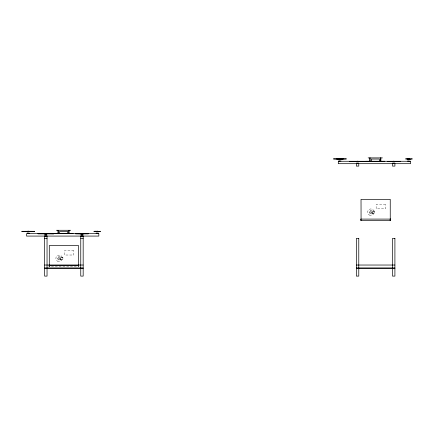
<?xml version="1.0" encoding="UTF-8"?>
<svg xmlns="http://www.w3.org/2000/svg" width="434" height="434" viewBox="0 0 434 434"><rect width="100%" height="100%" fill="white"/><g stroke="black" fill="none" stroke-linecap="round" stroke-linejoin="round"><path stroke-width="0.33" stroke-dasharray="2.17 1.63" d="M372.128 211.271L374.634 211.271M372.128 213.089L374.634 213.089M60.397 257.454L62.903 257.454M60.397 259.266L62.903 259.266M78.825 265.277L78.825 266.644L48.982 266.644L48.982 265.277M78.516 265.277L78.516 266.644M49.346 265.277L49.346 266.644M49.292 265.277L49.292 266.644M57.353 258.268C61.34 265.803 62.078 251.194 57.353 258.268M369.084 212.085C373.077 219.62 373.81 205.011 369.084 212.085M385.533 204.501L376.153 204.501L376.153 208.835L385.533 208.835L385.533 204.501M374.634 211.06L372.128 211.06L372.128 213.289L374.634 213.3L374.634 211.065M73.802 250.678L64.422 250.678L64.422 255.018L73.802 255.018L73.802 250.678M62.903 257.237L60.397 257.237L60.397 259.472L62.903 259.483L62.903 257.248M57.489 261.17A3.25 3.25 0 0 0 62.36 258.36A3.25 3.25 0 0 0 57.489 255.545A3.25 3.25 0 0 0 57.489 261.17M58.557 259.32A1.112 1.112 0 0 0 60.223 258.36A1.112 1.112 0 0 0 58.557 257.4A1.112 1.112 0 0 0 58.557 259.32M58.802 258.903A0.629 0.629 0 0 0 59.74 258.36A0.629 0.629 0 0 0 58.802 257.818A0.629 0.629 0 0 0 58.802 258.903M369.226 214.993A3.25 3.25 0 0 0 374.097 212.177A3.25 3.25 0 0 0 369.226 209.367A3.25 3.25 0 0 0 369.226 214.993M370.294 213.143A1.112 1.112 0 0 0 371.96 212.177A1.112 1.112 0 0 0 370.294 211.217A1.112 1.112 0 0 0 370.294 213.143M370.533 212.72A0.629 0.629 0 0 0 371.477 212.177A0.629 0.629 0 0 0 370.533 211.635A0.629 0.629 0 0 0 370.533 212.72"/><path stroke-width="0.65" d="M339.632 158.915L346.408 158.915L339.41 159.126L343.294 158.915L340.359 158.915M27.901 231.306L34.677 231.306L27.678 231.517L31.563 231.306L28.628 231.306M357.822 161.377L357.497 161.448L365.504 161.432L358.028 161.377M340.223 158.915L333.431 158.915L340.446 159.126M28.492 231.306L21.7 231.306L28.715 231.517L24.83 231.306L27.765 231.306M368.14 157.895L382.435 157.895M339.697 158.725L340.142 158.725M408.741 158.725L409.164 158.725M338.9 159.18L340.94 159.18M407.944 159.18L409.962 159.18M407.814 159.327L410.092 159.327M338.791 159.43L340.05 159.43M338.851 159.49L341.015 159.49M407.824 159.506L408.161 159.506M338.851 160.971L341.015 160.971M407.824 160.954L408.161 160.954M338.791 161.03L339.204 161.03M407.814 161.133L410.092 161.133M357.334 161.188L357.762 161.188M393.519 161.188L393.931 161.188M356.536 161.643L358.56 161.643M392.721 161.643L394.734 161.643M356.482 161.936L358.625 161.936M392.624 161.942L394.826 161.942M356.363 163.499L358.723 163.499M392.624 163.444L394.869 163.455M395.027 163.689L410.564 163.689L410.564 161.28L338.303 161.28L338.303 163.689L394.907 163.689L394.907 166.097L392.499 166.097L392.499 163.689M56.404 230.28L70.704 230.28M27.966 231.116L28.405 231.116M97.004 231.116L97.433 231.116M27.168 231.572L29.208 231.572M96.212 231.572L98.23 231.572M96.082 231.718L98.361 231.718M27.06 231.821L28.036 231.821M28.373 231.821L29.295 231.821L27.12 231.881M96.093 231.897L97.021 231.897M97.417 231.897L98.344 231.897M27.12 233.362L29.284 233.362M28.883 233.421L29.295 233.421M45.603 233.579L46.026 233.579M81.787 233.579L82.2 233.579M96.082 233.525L98.361 233.525M44.816 234.034L46.829 234.034M80.984 234.034L82.997 234.034M44.751 234.327L46.894 234.327M80.892 234.333L83.095 234.333M80.892 235.836L83.095 235.836M44.631 235.89L46.991 235.89M44.805 236.134L46.829 236.134M80.984 236.134L82.997 236.134M44.631 238.488L47.04 238.488M80.762 238.488L83.171 238.488M44.631 265.033L83.171 265.033M356.368 265.033L394.907 265.033M48.982 265.277L78.825 265.277M44.631 267.99L83.171 267.99M356.368 267.99L394.907 267.99M44.631 268.255L83.171 268.255M356.368 268.255L394.907 268.255M339.855 159.099L336.562 158.915L339.496 158.915M357.079 161.377L349.603 161.432L357.616 161.448L357.291 161.377M390.247 220.461L390.247 199.342L361.023 199.342L361.077 220.461M390.193 219.094L390.193 220.461M384.882 161.28L365.694 161.28M380.873 157.895L380.873 161.28M380.309 157.895L380.309 161.28M379.424 161.28L379.424 159.05L371.32 159.05L371.32 161.28M370.218 157.895L370.218 161.28M369.649 157.895L369.649 161.28M358.777 163.689L358.777 166.097L356.368 166.097L356.368 163.689M83.171 236.08L83.171 276.105L80.762 276.105L80.762 236.08M78.516 265.326L78.516 245.525L49.292 245.525L49.292 265.326M73.145 233.671L53.962 233.671M69.142 230.28L69.142 233.671M68.572 230.28L68.572 233.671M67.693 233.671L67.693 231.441L59.588 231.441L59.588 233.671M58.481 230.28L58.481 233.671M57.917 230.28L57.917 233.671M47.04 236.08L47.04 276.105L44.631 276.105L44.631 236.08M81.782 233.845L75.494 233.769L81.782 233.845M97.118 231.382L96.684 231.517L100.569 231.306L97.118 231.382M393.513 161.453L387.226 161.377L393.513 161.453M408.85 158.99L408.416 159.126L412.3 158.915L408.85 158.99M393.98 161.377L393.654 161.448L400.202 161.377L393.98 161.377M82.243 233.769L81.923 233.839L88.471 233.769L82.243 233.769M46.98 233.698L45.95 233.839L53.773 233.823L46.98 233.698M45.348 233.845L37.872 233.769L45.695 233.769L45.348 233.845M340.126 158.985L339.724 158.99L340.12 158.99M407.738 158.844L405.568 158.915L409.452 159.126L407.738 158.844M28.389 231.376L27.988 231.382L28.389 231.382M96.001 231.235L93.836 231.306L97.721 231.517L96.001 231.235M390.557 219.094L360.714 219.094L360.714 220.461L390.557 220.461L390.557 219.094M98.827 233.671L26.566 233.671L26.566 236.08L98.827 236.08L98.827 233.671M358.777 238.374L356.368 238.374L356.368 276.105L358.777 276.105L358.777 238.374M394.907 238.374L392.499 238.374L392.499 276.105L394.907 276.105L394.907 238.374"/></g></svg>
